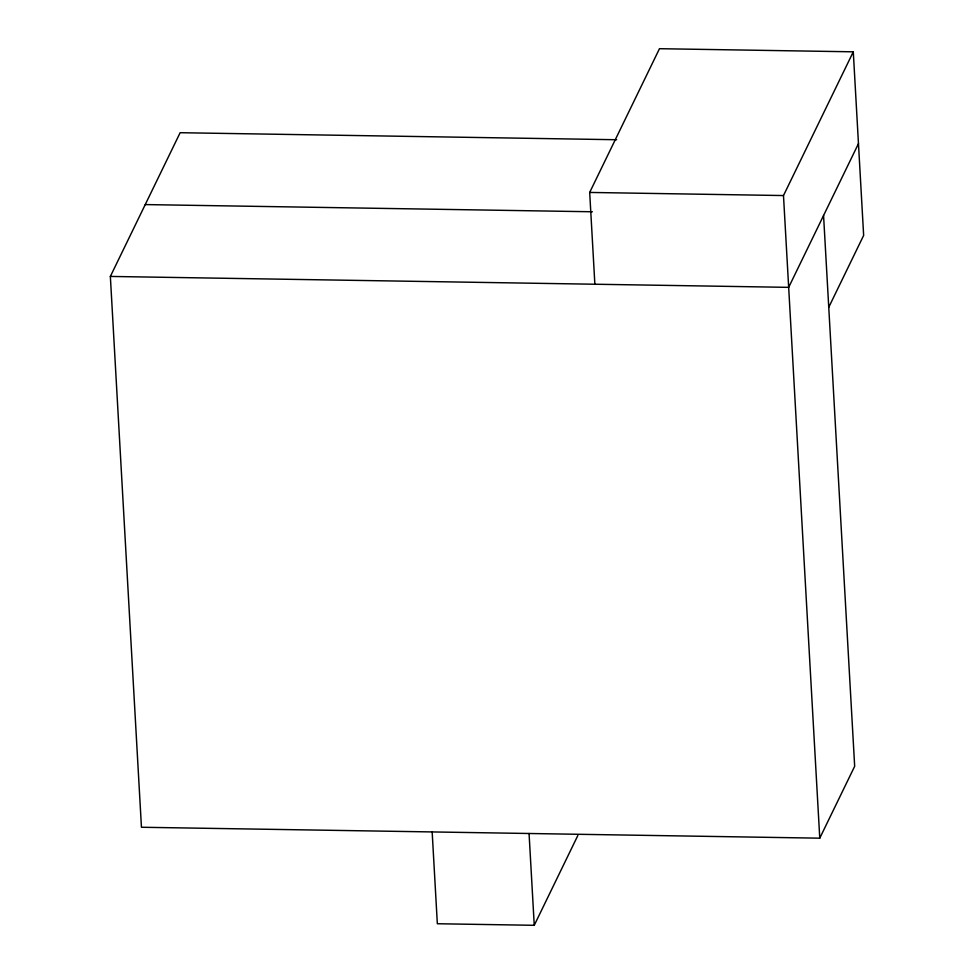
<?xml version="1.0" encoding="UTF-8"?>
<svg xmlns="http://www.w3.org/2000/svg" width="974" height="974" viewBox="0 0 974 974"><rect width="100%" height="100%" fill="white"/><g stroke="black" fill="none" stroke-linecap="round" stroke-linejoin="round"><path stroke-width="1.46" d="M823.566 215.485L854.673 766.307L819.767 838.176L141.449 827.255L110.354 276.433L180.141 132.708L616.639 139.732M594.87 284.238L589.684 192.438L659.471 48.7L853.285 51.817L863.646 235.428L828.752 307.297M819.767 838.176L783.486 195.555L853.285 51.817M858.471 143.628L788.672 287.354L110.354 276.433M432.164 831.942L437.338 923.742L534.251 925.3L577.862 835.461M589.684 192.438L783.486 195.555M145.248 204.577L592.387 211.772M529.065 833.501L534.251 925.3"/></g></svg>
